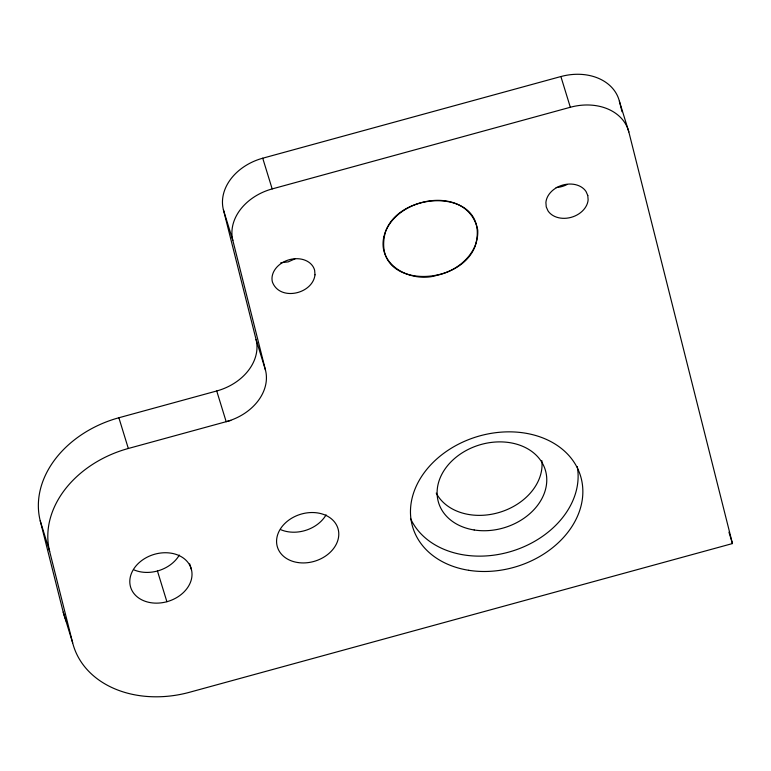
<?xml version="1.0" encoding="UTF-8"?>
<svg xmlns="http://www.w3.org/2000/svg" width="771" height="771" viewBox="0 0 771 771"><rect width="100%" height="100%" fill="white"/><g stroke="black" fill="none" stroke-linecap="round" stroke-linejoin="round"><path stroke-width="1.16" d="M295.129 258.796L288.209 261.88L280.798 262.738M262.728 158.209L560.883 76.541L570.328 107.265A50.741 39.244 -17.1 0 1 628.837 131.957L732.45 543.565L189.676 692.233A101.483 78.536 -17.1 0 1 72.657 642.831L63.212 612.116L40.217 520.762A101.483 78.536 -17.1 0 1 118.879 417.757L216.728 390.974A50.741 39.263 -17.1 0 0 256.059 339.471L223.388 209.702A50.741 39.263 -17.1 0 1 262.728 158.209L272.173 188.924A50.741 39.263 -17.1 0 0 232.842 240.427L265.503 370.196A50.741 39.263 -17.1 0 1 226.173 421.689L128.323 448.481A101.483 78.536 -17.1 0 0 49.662 551.477L72.657 642.831M272.173 188.924L570.328 107.265M230.847 420.407L226.173 421.689L216.728 390.974M560.883 76.56A50.741 39.244 -17.1 0 1 619.392 101.242L628.837 131.957M728.952 532.192L732.45 543.565M223.388 209.702L232.842 240.427M256.059 339.471L265.503 370.196M189.685 563.89L191.439 569.576A31.659 24.499 -17.1 0 1 150.827 602.71A31.659 24.499 -17.1 0 1 140.467 561.529A31.659 24.499 -17.1 0 1 191.439 569.576M118.879 417.766L128.323 448.481M157.448 570.993L166.893 601.717M40.217 520.762L49.662 551.477M619.392 101.242L622.033 111.737M179.325 555.062A31.659 24.499 -17.1 0 1 134.106 569.942M326.094 514.855A31.659 24.499 -17.1 0 1 280.875 529.735M66.547 621.831A101.483 78.536 -17.1 0 1 63.212 612.116M541.84 460.663A55.811 43.195 -17.1 0 1 499.878 512.243A55.811 43.195 -17.1 0 1 436.232 493.093M566.878 184.616A21.54 16.663 -17 0 1 556.122 187.555M577.267 466.6A87.73 67.887 -17.1 0 1 512.204 551.101A87.73 67.887 -17.1 0 1 410.48 518.43M383.775 237.198C377.462 266.294 412.668 283.208 436.897 275.305C457.993 270.91 479.003 253.129 477.741 230.009C467.978 183.247 393.191 196.441 383.775 237.198M385.558 231.512C369.54 288.817 459.67 288.836 475.331 245.679C491.638 188.375 401.132 188.346 385.558 231.512M315.002 274.813C312.689 294.223 279.642 301.557 272.394 281.964A21.916 16.962 -17.1 0 1 289.337 259.692A21.916 16.962 -17.1 0 1 314.645 270.322L315.002 274.813M587.781 195.497L586.027 191.507A21.54 16.673 -17.1 0 0 562.946 185.011A21.54 16.673 -17.1 0 0 545.897 202.494L546.244 206.879L547.998 210.869A21.54 16.673 -17.1 0 0 571.089 217.364A21.54 16.673 -17.1 0 0 588.128 199.872L587.781 195.497M297.596 562.502A31.659 24.499 -17.1 0 0 338.209 529.369A31.659 24.499 -17.1 0 0 287.226 521.331A31.659 24.499 -17.1 0 0 297.596 562.502M474.165 529.976A55.811 43.195 -17.1 0 0 545.752 471.573A55.811 43.195 -17.1 0 0 455.892 457.386A55.811 43.195 -17.1 0 0 474.165 529.976M468.729 570.299A87.73 67.887 -17.1 0 0 581.247 478.502A87.73 67.887 -17.1 0 0 440.01 456.21A87.73 67.887 -17.1 0 0 468.729 570.299"/></g></svg>
